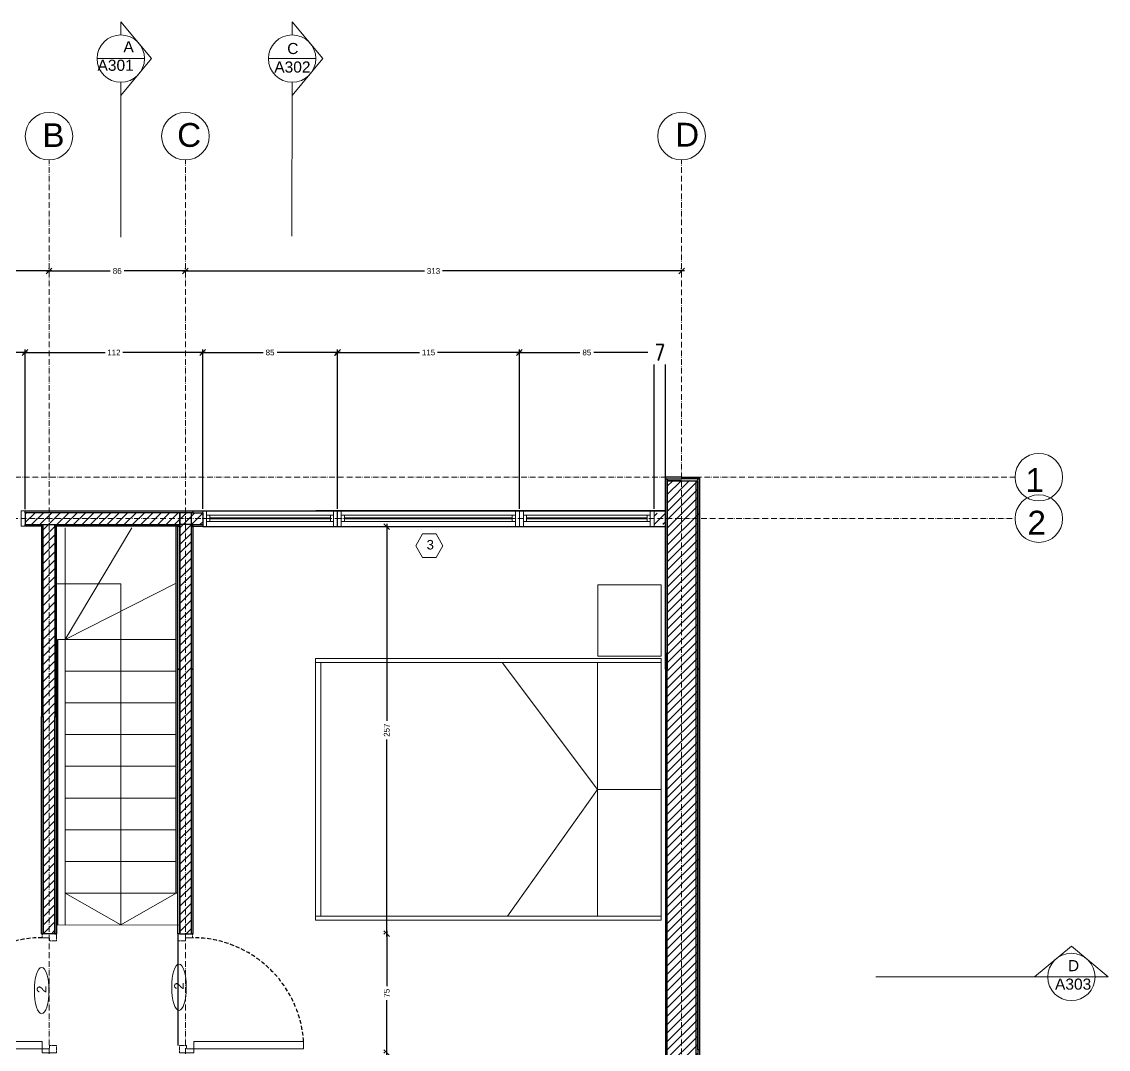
# Model space of a CAD drawing. Header units: centimetres. Extents: x -1332 to 7887, y -608 to 4152.
# Drawn here: x 3848 to 4533, y 71 to 719 of the extents above; entities that cross this region are included whole.
import ezdxf

# ---------------------------------------------------------------- set-up
doc = ezdxf.new("R2010")
doc.units = ezdxf.units.CM
doc.header["$MEASUREMENT"] = 0
for name, pattern in [('ACAD_ISO10W100', [18, 12, -3, 0, -3]), ('CENTER', [2, 1.25, -0.25, 0.25, -0.25]), ('HIDDEN', [0.375, 0.25, -0.125])]:
    doc.linetypes.add(name, pattern=pattern)
doc.layers.get('DEFPOINTS').update_dxf_attribs({"color": 210})
doc.layers.add('ARREDI', color=252, linetype='Continuous', lineweight=18)
doc.layers.add('NUMERAZIONE', color=30, linetype='Continuous', lineweight=5)
for name, color, linetype in [('INFISSI', 130, 'Continuous'), ('quote nuove', 253, 'Continuous'), ('STRUTTURA', 7, 'Continuous')]:
    doc.layers.add(name, color=color, linetype=linetype)
doc.styles.add('ARIAL', font='Arial.ttf')
doc.styles.add('E-ROMANS', font='romans.shx', dxfattribs={"width": 0.8})
doc.styles.get("Standard").update_dxf_attribs({"font": 'Arial.ttf'})
doc.dimstyles.new('Copia di 1', dxfattribs={"dimscale": 0.001, "dimtxt": 10000, "dimasz": 4000, "dimexe": 100, "dimexo": 10000, "dimgap": 0.1, "dimtad": 0, "dimtoh": 1, "dimdec": 0, "dimzin": 0, "dimdsep": 46, "dimtxsty": 'E-ROMANS', "dimblk": 'OBLIQUE', "dimcen": 1.2, "dimclrd": 256, "dimclre": 256, "dimclrt": 256, "dimadec": 0, "dimazin": 0, "dimtfac": 1, "dimtdec": 0, "dimtmove": 1, "dimatfit": 3, "dimldrblk": 'OPEN90', "dimfxl": 1, "dimtfill": 1, "dimtolj": 1, "dimtzin": 0, "dimlwd": 0, "dimarcsym": 0})
doc.dimstyles.new('TICK_36', dxfattribs={"dimtxt": 3.6, "dimasz": 3.6, "dimexe": 1.8, "dimexo": 1.2, "dimgap": 1.8, "dimtad": 0, "dimdec": 0, "dimzin": 0, "dimdsep": 46, "dimtxsty": 'ARIAL', "dimblk": 'OBLIQUE', "dimcen": 1.8, "dimdle": 1.8, "dimclrd": 256, "dimclrt": 256, "dimadec": 0, "dimazin": 0, "dimtfac": 1, "dimtdec": 0, "dimtmove": 1, "dimatfit": 3, "dimldrblk": 'OPEN90', "dimfxl": 1, "dimtfill": 1, "dimtolj": 1, "dimtzin": 0, "dimarcsym": 0})

# ---------------------------------------------------------------- blocks, each defined once
blk = doc.blocks.new('_Oblique')
at = {"color": 0, "linetype": 'ByBlock', "lineweight": -2}
blk.add_line((-0.5, -0.5), (0.5, 0.5), dxfattribs=at)
blk = doc.blocks.new('*D124')
at = {"layer": 'DEFPOINTS', "color": 0, "transparency": 16777216}
for p in [(3634.5, 562.08), (3865.65, 562.08), (3865.65, 562.08)]:
    blk.add_point(p, dxfattribs=at)
at = {"layer": 'quote nuove', "lineweight": -2, "transparency": 16777216}
for p, q in [((3632.7, 562.08), (3744.62, 562.08)), ((3867.45, 562.08), (3755.54, 562.08))]:
    blk.add_line(p, q, dxfattribs=at)
at = {"layer": 'quote nuove', "color": 0, "lineweight": -2, "transparency": 16777216}
for p, q in [((3634.5, 563.28), (3634.5, 563.88)), ((3865.65, 563.28), (3865.65, 563.88))]:
    blk.add_line(p, q, dxfattribs=at)
at = {"layer": 'quote nuove', "lineweight": -2, "transparency": 16777216, "xscale": 3.6, "yscale": 3.6, "zscale": 3.6, "rotation": 180}
blk.add_blockref('_Oblique', (3634.5, 562.08), dxfattribs=at)
at = {"layer": 'quote nuove', "lineweight": -2, "transparency": 16777216, "xscale": 3.6, "yscale": 3.6, "zscale": 3.6}
blk.add_blockref('_Oblique', (3865.65, 562.08), dxfattribs=at)
at = {"layer": 'quote nuove', "lineweight": 0, "transparency": 16777216, "insert": (3750.08, 562.08), "char_height": 3.6, "attachment_point": 5, "style": 'ARIAL', "bg_fill": 3, "box_fill_scale": 1.25, "bg_fill_color": 256, "bg_fill_true_color": 13158600, "bg_fill_transparency": 0}
blk.add_mtext('\\A1;231', dxfattribs=at)
blk = doc.blocks.new('_Open90')
at = {"color": 0, "linetype": 'ByBlock', "lineweight": -2}
for p, q in [((0, 0), (-1, 0)), ((-0.5, 0.5), (0, 0)), ((0, 0), (-0.5, -0.5))]:
    blk.add_line(p, q, dxfattribs=at)
blk = doc.blocks.new('*D125')
at = {"layer": 'DEFPOINTS', "color": 0, "transparency": 16777216}
for p in [(3865.65, 562.08), (3951.65, 562.08), (3951.65, 562.08)]:
    blk.add_point(p, dxfattribs=at)
at = {"layer": 'quote nuove', "lineweight": -2, "transparency": 16777216}
for p, q in [((3863.85, 562.08), (3904.27, 562.08)), ((3953.45, 562.08), (3913.03, 562.08))]:
    blk.add_line(p, q, dxfattribs=at)
at = {"layer": 'quote nuove', "color": 0, "lineweight": -2, "transparency": 16777216}
for p, q in [((3865.65, 563.28), (3865.65, 563.88)), ((3951.65, 563.28), (3951.65, 563.88))]:
    blk.add_line(p, q, dxfattribs=at)
at = {"layer": 'quote nuove', "lineweight": -2, "transparency": 16777216, "xscale": 3.6, "yscale": 3.6, "zscale": 3.6, "rotation": 180}
blk.add_blockref('_Oblique', (3865.65, 562.08), dxfattribs=at)
at = {"layer": 'quote nuove', "lineweight": -2, "transparency": 16777216, "xscale": 3.6, "yscale": 3.6, "zscale": 3.6}
blk.add_blockref('_Oblique', (3951.65, 562.08), dxfattribs=at)
at = {"layer": 'quote nuove', "lineweight": 0, "transparency": 16777216, "insert": (3908.65, 562.08), "char_height": 3.6, "attachment_point": 5, "style": 'ARIAL', "bg_fill": 3, "box_fill_scale": 1.25, "bg_fill_color": 256, "bg_fill_true_color": 13158600, "bg_fill_transparency": 0}
blk.add_mtext('\\A1;86', dxfattribs=at)
blk = doc.blocks.new('*D126')
at = {"layer": 'DEFPOINTS', "color": 0, "transparency": 16777216}
for p in [(3951.65, 562.08), (4264.41, 562.08), (4264.41, 562.08)]:
    blk.add_point(p, dxfattribs=at)
at = {"layer": 'quote nuove', "lineweight": -2, "transparency": 16777216}
for p, q in [((3949.85, 562.08), (4102.26, 562.08)), ((4266.21, 562.08), (4113.81, 562.08))]:
    blk.add_line(p, q, dxfattribs=at)
at = {"layer": 'quote nuove', "color": 0, "lineweight": -2, "transparency": 16777216}
for p, q in [((3951.65, 563.28), (3951.65, 563.88)), ((4264.41, 563.28), (4264.41, 563.88))]:
    blk.add_line(p, q, dxfattribs=at)
at = {"layer": 'quote nuove', "lineweight": -2, "transparency": 16777216, "xscale": 3.6, "yscale": 3.6, "zscale": 3.6, "rotation": 180}
blk.add_blockref('_Oblique', (3951.65, 562.08), dxfattribs=at)
at = {"layer": 'quote nuove', "lineweight": -2, "transparency": 16777216, "xscale": 3.6, "yscale": 3.6, "zscale": 3.6}
blk.add_blockref('_Oblique', (4264.41, 562.08), dxfattribs=at)
at = {"layer": 'quote nuove', "lineweight": 0, "transparency": 16777216, "insert": (4108.03, 562.08), "char_height": 3.6, "attachment_point": 5, "style": 'ARIAL', "bg_fill": 3, "box_fill_scale": 1.25, "bg_fill_color": 256, "bg_fill_true_color": 13158600, "bg_fill_transparency": 0}
blk.add_mtext('\\A1;313', dxfattribs=at)
blk = doc.blocks.new('*D174')
at = {"layer": 'DEFPOINTS', "color": 0, "transparency": 16777216}
for p in [(4074.21, 400.92), (4078.55, 400.92), (4078.55, 144.29)]:
    blk.add_point(p, dxfattribs=at)
at = {"layer": 'quote nuove', "color": 0, "lineweight": -2, "transparency": 16777216}
for p, q in [((4075.41, 400.92), (4080.35, 400.92)), ((4077.35, 144.29), (4076.75, 144.29))]:
    blk.add_line(p, q, dxfattribs=at)
at = {"layer": 'quote nuove', "lineweight": -2, "transparency": 16777216}
for p, q in [((4078.55, 402.72), (4078.55, 278.41)), ((4078.55, 142.49), (4078.55, 266.79))]:
    blk.add_line(p, q, dxfattribs=at)
at = {"layer": 'quote nuove', "lineweight": -2, "transparency": 16777216, "xscale": 3.6, "yscale": 3.6, "zscale": 3.6}
for p, rotation in [((4078.55, 400.92), 90), ((4078.55, 144.29), 270)]:
    blk.add_blockref('_Oblique', p, dxfattribs=dict(at, rotation=rotation))
at = {"layer": 'quote nuove', "lineweight": 0, "transparency": 16777216, "insert": (4078.55, 272.6), "char_height": 3.6, "attachment_point": 5, "rotation": 90, "style": 'ARIAL', "bg_fill": 3, "box_fill_scale": 1.25, "bg_fill_color": 256, "bg_fill_true_color": 13158600, "bg_fill_transparency": 0}
blk.add_mtext('\\A1;257', dxfattribs=at)
blk = doc.blocks.new('*D182')
at = {"layer": 'DEFPOINTS', "color": 0, "transparency": 16777216}
for p in [(3850.6, 510.7), (3765.9, 410.81), (3850.6, 410.82)]:
    blk.add_point(p, dxfattribs=at)
at = {"layer": 'quote nuove', "lineweight": -2, "transparency": 16777216}
for p, q in [((3764.1, 510.7), (3803.86, 510.7)), ((3852.4, 510.7), (3812.65, 510.7))]:
    blk.add_line(p, q, dxfattribs=at)
at = {"layer": 'quote nuove', "color": 0, "lineweight": -2, "transparency": 16777216}
for p, q in [((3765.9, 412.01), (3765.9, 512.5)), ((3850.6, 412.02), (3850.6, 512.5))]:
    blk.add_line(p, q, dxfattribs=at)
at = {"layer": 'quote nuove', "lineweight": -2, "transparency": 16777216, "xscale": 3.6, "yscale": 3.6, "zscale": 3.6, "rotation": 180}
blk.add_blockref('_Oblique', (3765.9, 510.7), dxfattribs=at)
at = {"layer": 'quote nuove', "lineweight": -2, "transparency": 16777216, "xscale": 3.6, "yscale": 3.6, "zscale": 3.6}
blk.add_blockref('_Oblique', (3850.6, 510.7), dxfattribs=at)
at = {"layer": 'quote nuove', "lineweight": 0, "transparency": 16777216, "insert": (3808.25, 510.7), "char_height": 3.6, "attachment_point": 5, "style": 'ARIAL', "bg_fill": 3, "box_fill_scale": 1.25, "bg_fill_color": 256, "bg_fill_true_color": 13158600, "bg_fill_transparency": 0}
blk.add_mtext('\\A1;85', dxfattribs=at)
blk = doc.blocks.new('*D183')
at = {"layer": 'DEFPOINTS', "color": 0, "transparency": 16777216}
for p in [(3962.53, 510.7), (3850.6, 410.82), (3962.53, 410.92)]:
    blk.add_point(p, dxfattribs=at)
at = {"layer": 'quote nuove', "lineweight": -2, "transparency": 16777216}
for p, q in [((3848.8, 510.7), (3900.98, 510.7)), ((3964.33, 510.7), (3912.15, 510.7))]:
    blk.add_line(p, q, dxfattribs=at)
at = {"layer": 'quote nuove', "color": 0, "lineweight": -2, "transparency": 16777216}
for p, q in [((3850.6, 412.02), (3850.6, 512.5)), ((3962.53, 412.12), (3962.53, 512.5))]:
    blk.add_line(p, q, dxfattribs=at)
at = {"layer": 'quote nuove', "lineweight": -2, "transparency": 16777216, "xscale": 3.6, "yscale": 3.6, "zscale": 3.6, "rotation": 180}
blk.add_blockref('_Oblique', (3850.6, 510.7), dxfattribs=at)
at = {"layer": 'quote nuove', "lineweight": -2, "transparency": 16777216, "xscale": 3.6, "yscale": 3.6, "zscale": 3.6}
blk.add_blockref('_Oblique', (3962.53, 510.7), dxfattribs=at)
at = {"layer": 'quote nuove', "lineweight": 0, "transparency": 16777216, "insert": (3906.56, 510.7), "char_height": 3.6, "attachment_point": 5, "style": 'ARIAL', "bg_fill": 3, "box_fill_scale": 1.25, "bg_fill_color": 256, "bg_fill_true_color": 13158600, "bg_fill_transparency": 0}
blk.add_mtext('\\A1;112', dxfattribs=at)
blk = doc.blocks.new('*D184')
at = {"layer": 'DEFPOINTS', "color": 0, "transparency": 16777216}
for p in [(4047.52, 510.7), (3962.53, 410.92), (4047.52, 410.91)]:
    blk.add_point(p, dxfattribs=at)
at = {"layer": 'quote nuove', "lineweight": -2, "transparency": 16777216}
for p, q in [((3960.73, 510.7), (4000.63, 510.7)), ((4049.32, 510.7), (4009.42, 510.7))]:
    blk.add_line(p, q, dxfattribs=at)
at = {"layer": 'quote nuove', "color": 0, "lineweight": -2, "transparency": 16777216}
for p, q in [((3962.53, 412.12), (3962.53, 512.5)), ((4047.52, 412.11), (4047.52, 512.5))]:
    blk.add_line(p, q, dxfattribs=at)
at = {"layer": 'quote nuove', "lineweight": -2, "transparency": 16777216, "xscale": 3.6, "yscale": 3.6, "zscale": 3.6, "rotation": 180}
blk.add_blockref('_Oblique', (3962.53, 510.7), dxfattribs=at)
at = {"layer": 'quote nuove', "lineweight": -2, "transparency": 16777216, "xscale": 3.6, "yscale": 3.6, "zscale": 3.6}
blk.add_blockref('_Oblique', (4047.52, 510.7), dxfattribs=at)
at = {"layer": 'quote nuove', "lineweight": 0, "transparency": 16777216, "insert": (4005.02, 510.7), "char_height": 3.6, "attachment_point": 5, "style": 'ARIAL', "bg_fill": 3, "box_fill_scale": 1.25, "bg_fill_color": 256, "bg_fill_true_color": 13158600, "bg_fill_transparency": 0}
blk.add_mtext('\\A1;85', dxfattribs=at)
blk = doc.blocks.new('*D185')
at = {"layer": 'DEFPOINTS', "color": 0, "transparency": 16777216}
for p in [(4162.21, 510.7), (4047.53, 410.92), (4162.21, 410.92)]:
    blk.add_point(p, dxfattribs=at)
at = {"layer": 'quote nuove', "lineweight": -2, "transparency": 16777216}
for p, q in [((4045.73, 510.7), (4099.25, 510.7)), ((4164.01, 510.7), (4110.49, 510.7))]:
    blk.add_line(p, q, dxfattribs=at)
at = {"layer": 'quote nuove', "color": 0, "lineweight": -2, "transparency": 16777216}
for p, q in [((4047.53, 412.12), (4047.53, 512.5)), ((4162.21, 412.12), (4162.21, 512.5))]:
    blk.add_line(p, q, dxfattribs=at)
at = {"layer": 'quote nuove', "lineweight": -2, "transparency": 16777216, "xscale": 3.6, "yscale": 3.6, "zscale": 3.6, "rotation": 180}
blk.add_blockref('_Oblique', (4047.53, 510.7), dxfattribs=at)
at = {"layer": 'quote nuove', "lineweight": -2, "transparency": 16777216, "xscale": 3.6, "yscale": 3.6, "zscale": 3.6}
blk.add_blockref('_Oblique', (4162.21, 510.7), dxfattribs=at)
at = {"layer": 'quote nuove', "lineweight": 0, "transparency": 16777216, "insert": (4104.87, 510.7), "char_height": 3.6, "attachment_point": 5, "style": 'ARIAL', "bg_fill": 3, "box_fill_scale": 1.25, "bg_fill_color": 256, "bg_fill_true_color": 13158600, "bg_fill_transparency": 0}
blk.add_mtext('\\A1;115', dxfattribs=at)
blk = doc.blocks.new('*D186')
at = {"layer": 'DEFPOINTS', "color": 0, "transparency": 16777216}
for p in [(4247.21, 510.7), (4162.21, 410.92), (4247.21, 410.93)]:
    blk.add_point(p, dxfattribs=at)
at = {"layer": 'quote nuove', "lineweight": -2, "transparency": 16777216}
for p, q in [((4160.41, 510.7), (4200.32, 510.7)), ((4249.01, 510.7), (4209.1, 510.7))]:
    blk.add_line(p, q, dxfattribs=at)
at = {"layer": 'quote nuove', "color": 0, "lineweight": -2, "transparency": 16777216}
for p, q in [((4162.21, 412.12), (4162.21, 512.5)), ((4247.21, 412.13), (4247.21, 512.5))]:
    blk.add_line(p, q, dxfattribs=at)
at = {"layer": 'quote nuove', "lineweight": -2, "transparency": 16777216, "xscale": 3.6, "yscale": 3.6, "zscale": 3.6, "rotation": 180}
blk.add_blockref('_Oblique', (4162.21, 510.7), dxfattribs=at)
at = {"layer": 'quote nuove', "lineweight": -2, "transparency": 16777216, "xscale": 3.6, "yscale": 3.6, "zscale": 3.6}
blk.add_blockref('_Oblique', (4247.21, 510.7), dxfattribs=at)
at = {"layer": 'quote nuove', "lineweight": 0, "transparency": 16777216, "insert": (4204.71, 510.7), "char_height": 3.6, "attachment_point": 5, "style": 'ARIAL', "bg_fill": 3, "box_fill_scale": 1.25, "bg_fill_color": 256, "bg_fill_true_color": 13158600, "bg_fill_transparency": 0}
blk.add_mtext('\\A1;85', dxfattribs=at)
blk = doc.blocks.new('*D187')
at = {"layer": 'DEFPOINTS', "color": 0, "transparency": 16777216}
for p in [(4247.21, 410.93), (4254.2, 410.91)]:
    blk.add_point(p, dxfattribs=at)
at = {"layer": 'quote nuove', "linetype": 'ByBlock', "lineweight": -2, "transparency": 16777216}
for p, q in [((4247.21, 420.93), (4247.21, 510.81)), ((4254.2, 420.91), (4254.2, 510.81))]:
    blk.add_line(p, q, dxfattribs=at)
at = {"layer": 'quote nuove', "lineweight": 0, "transparency": 16777216}
for p, q in [((4247.21, 510.71), (4248.04, 510.71)), ((4254.2, 510.71), (4253.37, 510.71))]:
    blk.add_line(p, q, dxfattribs=at)
at = {"layer": 'quote nuove', "lineweight": 0, "transparency": 16777216, "xscale": 4, "yscale": 4, "zscale": 4, "rotation": 180}
blk.add_blockref('_Oblique', (4247.21, 510.71), dxfattribs=at)
at = {"layer": 'quote nuove', "lineweight": 0, "transparency": 16777216, "xscale": 4, "yscale": 4, "zscale": 4}
blk.add_blockref('_Oblique', (4254.2, 510.71), dxfattribs=at)
at = {"layer": 'quote nuove', "lineweight": 0, "transparency": 16777216, "insert": (4250.71, 510.71), "char_height": 10, "attachment_point": 5, "style": 'E-ROMANS', "bg_fill": 3, "box_fill_scale": 1.25, "bg_fill_color": 256, "bg_fill_true_color": 13158600, "bg_fill_transparency": 0}
blk.add_mtext('\\A1;7', dxfattribs=at)
at = {"layer": 'DEFPOINTS', "color": 0, "transparency": 16777216}
blk.add_point((4247.21, 510.71), dxfattribs=at)
blk = doc.blocks.new('*D139')
at = {"layer": 'DEFPOINTS', "color": 0, "transparency": 16777216}
for p in [(4078.55, 144.29), (4078.55, 144.29), (4078.55, 69.29)]:
    blk.add_point(p, dxfattribs=at)
at = {"layer": 'quote nuove', "color": 0, "lineweight": -2, "transparency": 16777216}
for p, q in [((4077.35, 144.29), (4076.75, 144.29)), ((4077.35, 69.29), (4076.75, 69.29))]:
    blk.add_line(p, q, dxfattribs=at)
at = {"layer": 'quote nuove', "lineweight": -2, "transparency": 16777216}
for p, q in [((4078.55, 146.09), (4078.55, 111.17)), ((4078.55, 67.49), (4078.55, 102.41))]:
    blk.add_line(p, q, dxfattribs=at)
at = {"layer": 'quote nuove', "lineweight": -2, "transparency": 16777216, "xscale": 3.6, "yscale": 3.6, "zscale": 3.6}
for p, rotation in [((4078.55, 144.29), 90), ((4078.55, 69.29), 270)]:
    blk.add_blockref('_Oblique', p, dxfattribs=dict(at, rotation=rotation))
at = {"layer": 'quote nuove', "lineweight": 0, "transparency": 16777216, "insert": (4078.55, 106.79), "char_height": 3.6, "attachment_point": 5, "rotation": 90, "style": 'ARIAL', "bg_fill": 3, "box_fill_scale": 1.25, "bg_fill_color": 256, "bg_fill_true_color": 13158600, "bg_fill_transparency": 0}
blk.add_mtext('\\A1;75', dxfattribs=at)

msp = doc.modelspace()

# ---------------------------------------------------------------- hatches: boundary and pattern name
at = {"layer": 'STRUTTURA'}
h = msp.add_hatch(dxfattribs=at)
h.set_pattern_fill('ANSI31', color=0, scale=30)
h.paths.add_polyline_path([(4274.56, 429.95), (4255.4, 429.82), (4255.4, -317.79), (4274.61, -317.79)])
h = msp.add_hatch(dxfattribs=at)
h.set_pattern_fill('ANSI31', color=256, scale=30)
h.paths.add_polyline_path([(4247.21, 409.45), (4247.21, 402.43), (4254.2, 402.43), (4254.2, 409.45)])
h.paths.add_polyline_path([(3955.4, 409.71), (3948.15, 409.71), (3948.15, 402.21), (3948.15, 144.29), (3955.4, 144.29), (3955.4, 311.01), (3955.4, 311.01)])
h.paths.add_polyline_path([(3948.15, 409.71), (3850.6, 409.71), (3850.6, 402.21), (3948.15, 402.21)])
h.paths.add_polyline_path([(3765.9, 409.71), (3645.9, 409.71), (3645.9, 408.71), (3645.9, 402.21), (3765.9, 402.21)])
h.paths.add_polyline_path([(3869.4, 402.21), (3861.9, 402.21), (3861.9, 281.21), (3861.9, 144.29), (3869.4, 144.29)])
h.paths.add_polyline_path([(3963.17, -282.17), (3957.5, -282.26), (3957.5, -289.9), (3963.17, -289.9)])
h.paths.add_polyline_path([(3957.45, -282.26), (3955.35, -282.26), (3955.4, -289.86), (3957.5, -289.86)])
h.paths.add_polyline_path([(4254.2, -282.08), (4247.85, -282.08), (4247.85, -290.08), (4254.2, -290.08)])
h = msp.add_hatch(dxfattribs=at)
h.set_pattern_fill('ANSI31', color=256, scale=30)
h.paths.add_polyline_path([(3962.53, 409.71), (3955.4, 409.71), (3955.4, 402.21), (3956.4, 402.21), (3962.53, 402.21)])

# ---------------------------------------------------------------- linework, layer by layer
msp.add_line((3946.9, 144.29), (3946.9, 73.79))
at = {"layer": 'ARREDI'}
for p, q in [((3910.9, 364.81), (3870.4, 364.81)), ((4211.55, 319.28), (4211.55, 359.28)), ((4251.55, 359.28), (4251.55, 319.28)), ((3875.9, 329.81), (3875.9, 269.81)), ((4033.63, 317.8), (4033.63, 315.3)), ((4033.63, 315.3), (4033.63, 316.55)), ((4033.63, 235.3), (4033.63, 315.3)), ((4233.63, 315.3), (4033.63, 315.3)), ((4211.46, 235.3), (4151.31, 315.3)), ((4211.46, 235.3), (4211.4, 315.3)), ((4251.55, 319.28), (4211.55, 319.28)), ((3875.9, 269.81), (3875.9, 149.81)), ((4033.63, 235.3), (4033.63, 155.3)), ((4211.46, 235.3), (4154.74, 155.3)), ((4211.46, 235.3), (4211.41, 155.3)), ((4211.46, 235.3), (4251.63, 235.3)), ((4233.63, 155.3), (4033.63, 155.3)), ((3870.9, 149.81), (3947.9, 149.69))]:
    msp.add_line(p, q, dxfattribs=at)
at = {"layer": 'ARREDI', "lineweight": 0}
for p, q in [((4211.55, 319.28), (4211.55, 364.28)), ((4211.55, 364.28), (4251.55, 364.28)), ((4251.55, 364.28), (4251.55, 359.28)), ((4033.63, 317.8), (4251.63, 317.8)), ((4037.11, 315.3), (4037.11, 155.3)), ((4251.63, 315.3), (4233.63, 315.3)), ((4251.63, 317.8), (4251.63, 315.3)), ((4251.63, 155.3), (4251.63, 315.3)), ((4033.63, 155.3), (4033.63, 152.8)), ((4033.63, 152.8), (4251.63, 152.8)), ((4233.63, 155.3), (4251.63, 155.3)), ((4251.63, 152.8), (4251.63, 155.3))]:
    msp.add_line(p, q, dxfattribs=at)
at = {"layer": 'ARREDI'}
for points in [[(3875.9, 329.81), (3875.9, 400.21)], [(3875.9, 329.81), (3917.84, 400.21)], [(3875.9, 329.81), (3945.9, 365.33)], [(3910.9, 149.81), (3910.9, 364.81)], [(3875.9, 329.81), (3870.9, 329.81)], [(3875.9, 329.81), (3945.9, 329.81)], [(3875.9, 309.81), (3945.9, 309.81)], [(3875.9, 289.81), (3945.9, 289.81)], [(3875.9, 269.81), (3945.9, 269.81)], [(3875.9, 249.81), (3945.9, 249.81)], [(3875.9, 229.81), (3945.9, 229.81)], [(3875.9, 209.81), (3945.9, 209.81)], [(3875.9, 189.81), (3945.9, 189.81)], [(3875.9, 169.81), (3945.9, 169.81)], [(3945.9, 169.81), (3910.9, 149.81), (3875.9, 169.81)]]:
    msp.add_lwpolyline(points, dxfattribs=at)
at = {"layer": 'INFISSI', "linetype": 'ByBlock'}
for p, q in [((3956.4, 410.91), (4254.2, 410.91)), ((3962.53, 400.92), (4254.2, 400.91))]:
    msp.add_line(p, q, dxfattribs=at)
at = {"layer": 'INFISSI', "color": 4, "linetype": 'ByBlock', "lineweight": 0}
for p, q in [((3962.53, 410.92), (4047.53, 410.92)), ((4049.88, 410.91), (4162.21, 410.92)), ((4063.35, 410.91), (4148.35, 410.91)), ((4162.21, 410.92), (4247.21, 410.92)), ((3962.53, 400.92), (4047.53, 400.92)), ((4049.88, 400.91), (4162.21, 400.92)), ((4063.35, 400.91), (4148.35, 400.91)), ((4162.21, 400.92), (4247.21, 400.92))]:
    msp.add_line(p, q, dxfattribs=at)
at = {"layer": 'INFISSI', "color": 4, "lineweight": 0}
for p, q in [((3965.03, 406.17), (3965.03, 404.17)), ((3967.03, 404.17), (3965.03, 404.17)), ((3965.03, 404.17), (3967.6, 404.17)), ((3967.03, 405.92), (3967.03, 406.42)), ((3967.03, 406.42), (4043.03, 406.42)), ((4043.03, 405.92), (3967.03, 405.92)), ((4043.03, 404.17), (3967.03, 404.17)), ((4043.03, 406.42), (4041.84, 406.42)), ((4041.84, 405.92), (4043.03, 405.92)), ((4043.03, 406.17), (4043.03, 406.42)), ((4043.03, 404.17), (4045.03, 404.17)), ((4049.88, 406.17), (4049.88, 404.17)), ((4049.88, 404.17), (4052.33, 404.17)), ((4051.88, 404.17), (4049.88, 404.17)), ((4051.88, 405.92), (4051.88, 406.42)), ((4051.88, 406.42), (4157.71, 406.42)), ((4127.88, 406.42), (4126.69, 406.42)), ((4126.69, 405.92), (4127.88, 405.92)), ((4157.71, 404.17), (4159.71, 404.17)), ((4164.71, 406.17), (4164.71, 404.17)), ((4166.71, 404.17), (4164.71, 404.17)), ((4164.71, 404.17), (4167.19, 404.17)), ((4166.71, 405.92), (4166.71, 406.42)), ((4166.71, 406.42), (4242.71, 406.42)), ((4242.71, 405.92), (4166.71, 405.92)), ((4242.71, 404.17), (4166.71, 404.17)), ((4242.71, 406.42), (4241.53, 406.42)), ((4241.53, 405.92), (4242.71, 405.92)), ((4242.71, 406.17), (4242.71, 406.42)), ((4242.71, 404.17), (4244.71, 404.17))]:
    msp.add_line(p, q, dxfattribs=at)
msp.add_lwpolyline([(3850.6, 410.81), (3848.1, 410.81), (3848.1, 401.21), (3850.6, 401.21)], close=True, dxfattribs=at)
at = {"layer": 'INFISSI', "color": 4, "linetype": 'ByBlock', "lineweight": 0}
for points in [[(3962.53, 410.92), (3965.03, 410.92), (3965.03, 400.92), (3962.53, 400.92)], [(4045.02, 410.92), (4047.52, 410.92), (4047.53, 400.92), (4045.03, 400.92)], [(4047.38, 410.92), (4049.88, 410.92), (4049.88, 400.92), (4047.38, 400.92)], [(4159.71, 410.92), (4162.21, 410.92), (4162.21, 400.92), (4159.71, 400.92)], [(4162.21, 410.92), (4164.71, 410.92), (4164.71, 400.92), (4162.21, 400.92)], [(4244.71, 410.92), (4247.21, 410.92), (4247.21, 400.92), (4244.71, 400.92)]]:
    msp.add_lwpolyline(points, close=True, dxfattribs=at)
at = {"layer": 'INFISSI', "linetype": 'ByBlock'}
msp.add_lwpolyline([(4038.41, 400.91), (4254.2, 400.91), (4254.2, 410.91), (4033.9, 410.91)], dxfattribs=at)
at = {"layer": 'INFISSI', "color": 4, "linetype": 'CENTER', "lineweight": 0}
for points in [[(3861.4, 141.79), (3861.4, 144.29), (3870.4, 144.29), (3870.4, 139.79), (3865.9, 139.79), (3865.9, 141.79), (3861.4, 141.79)], [(3956.15, 141.79), (3956.15, 144.29), (3947.15, 144.29), (3947.15, 139.79), (3951.65, 139.79), (3951.65, 141.79), (3956.15, 141.79)], [(3861.4, 71.79), (3861.4, 69.29), (3870.4, 69.29), (3870.4, 73.79), (3865.9, 73.79), (3865.9, 71.79), (3861.4, 71.79)], [(3956.9, 71.79), (3956.9, 69.29), (3947.9, 69.29), (3947.9, 73.79), (3952.4, 73.79), (3952.4, 71.79), (3956.9, 71.79)]]:
    msp.add_lwpolyline(points, dxfattribs=at)
at = {"layer": 'INFISSI', "color": 4, "linetype": 'Continuous', "lineweight": 0}
for points in [[(3791.4, 76.29), (3861.4, 76.29), (3861.4, 71.79), (3791.4, 71.79), (3791.4, 76.29)], [(4026.15, 76.29), (3956.9, 76.29), (3956.9, 71.79), (4026.15, 71.79), (4026.15, 76.29)]]:
    msp.add_lwpolyline(points, dxfattribs=at)
at = {"layer": 'INFISSI', "color": 4, "linetype": 'HIDDEN', "lineweight": -2, "ltscale": 10}
for centre, start, end in [((3861.51, 71.52), 90.08643, 176.10934), ((3956.05, 71.52), 3.89066, 89.91357)]:
    msp.add_arc(centre, 70.27, start, end, dxfattribs=at)
at = {"layer": 'NUMERAZIONE', "lineweight": 0}
for p, q in [((3930.29, 695.98), (3910.9, 719.22)), ((3910.9, 719.22), (3910.9, 710.94)), ((4038.3, 695.98), (4018.91, 719.22)), ((4018.91, 719.22), (4018.91, 710.94)), ((3925.85, 695.98), (3895.95, 695.98)), ((3930.29, 695.98), (3910.9, 672.74)), ((4033.86, 695.98), (4003.96, 695.98)), ((4038.3, 695.98), (4018.91, 672.74)), ((3910.9, 681.03), (3910.9, 672.74)), ((4018.91, 681.03), (4018.82, 583.98)), ((3910.9, 672.74), (3910.9, 583.47)), ((4510.16, 136.43), (4486.92, 117.04)), ((4510.16, 136.43), (4533.4, 117.04)), ((4486.92, 117.04), (4386.92, 117.04)), ((4486.92, 117.04), (4533.4, 117.04))]:
    msp.add_line(p, q, dxfattribs=at)
at = {"layer": 'NUMERAZIONE'}
msp.add_lwpolyline([(4113.97, 388.87), (4109.69, 396.28), (4101.14, 396.28), (4096.87, 388.87), (4101.14, 381.47), (4109.69, 381.47)], close=True, dxfattribs=at)
at = {"layer": 'NUMERAZIONE', "lineweight": 0}
for centre in [(3910.9, 695.98), (4018.91, 695.98), (4510.16, 117.04)]:
    msp.add_circle(centre, 14.95, dxfattribs=at)
at = {"layer": 'NUMERAZIONE'}
for centre in [(3947.6, 110.54), (3861, 108.41)]:
    msp.add_ellipse(centre, major_axis=(0, 14.61), ratio=0.314087, dxfattribs=at)
at = {"layer": 'quote nuove', "color": 253, "linetype": 'ACAD_ISO10W100', "lineweight": 0, "ltscale": 0.3}
for p, q in [((3865.65, -520.04), (3865.65, 632.12)), ((3951.65, -520.04), (3951.65, 632.12)), ((4264.42, -520.09), (4264.41, 632.12)), ((3624.3, 432.12), (4474.61, 432.12)), ((3424.3, 405.96), (4474.61, 405.96))]:
    msp.add_line(p, q, dxfattribs=at)
at = {"layer": 'quote nuove', "color": 253, "lineweight": 0}
for centre in [(3865.65, 647.08), (3951.65, 647.08), (4264.41, 647.12), (4489.61, 432.12), (4489.61, 405.96)]:
    msp.add_circle(centre, 15, dxfattribs=at)
at = {"layer": 'STRUTTURA', "linetype": 'ByBlock', "lineweight": -2}
for p, q in [((4247.21, 410.91), (4254.2, 410.91)), ((4247.21, 400.92), (4254.2, 400.91))]:
    msp.add_line(p, q, dxfattribs=at)
at = {"layer": 'STRUTTURA'}
for p, q in [((3861.9, 401.21), (3861.9, 402.21)), ((3869.4, 401.21), (3869.4, 402.21)), ((3956.4, 402.21), (3947.9, 402.21)), ((3956.4, 402.21), (3962.53, 402.21)), ((3956.4, 400.92), (3956.4, 402.21)), ((3962.53, 400.92), (3956.4, 400.92)), ((3956.4, 400.92), (3956.4, 400.92)), ((4275.81, 400.21), (4275.81, 310.21)), ((3870.9, 329.81), (3870.9, 269.81)), ((4275.81, 265.21), (4275.81, 65.21)), ((3860.9, 144.29), (3861.9, 144.29)), ((3869.4, 144.29), (3861.9, 144.29)), ((3869.4, 144.29), (3870.4, 144.29)), ((3948.15, 144.29), (3947.15, 144.29)), ((3948.15, 144.29), (3955.65, 144.29)), ((3956.65, 144.29), (3955.65, 144.29))]:
    msp.add_line(p, q, dxfattribs=at)
for points in [[(4264.41, 432.11), (4254.2, 432.11), (4254.2, 431.01), (4264.41, 431.01)], [(4264.41, 432.11), (4275.81, 432.11), (4275.81, 431.01), (4264.41, 431.01)], [(4264.41, 429.81), (4255.4, 429.81), (4255.4, 431.01), (4264.41, 431.01)], [(4264.41, 429.81), (4274.61, 429.81), (4274.61, 431.01), (4264.41, 431.01)], [(3861.9, 401.21), (3850.6, 401.21), (3850.6, 402.21), (3861.9, 402.21)], [(3869.4, 402.21), (3947.9, 402.21), (3947.9, 401.21), (3869.4, 401.21)], [(3946.9, 169.81), (3945.9, 169.81), (3945.9, 401.21)], [(3870.9, 269.81), (3870.9, 149.81), (3870.9, 149.81)], [(4255.4, 4.01), (4255.4, 193.51), (4254.2, 193.51), (4254.2, 4.01)]]:
    msp.add_lwpolyline(points, dxfattribs=at)
for points in [[(4254.2, 311.01), (4254.2, 431.01), (4255.4, 431.01), (4255.4, 311.01)], [(4255.4, 429.82), (4273.41, 429.82), (4273.41, -317.79), (4255.4, -317.79)], [(4274.61, -317.79), (4255.4, -317.79), (4255.4, 429.81), (4274.61, 429.81)], [(4274.61, 408.71), (4274.61, 431.01), (4275.81, 431.01), (4275.81, 408.71)], [(3956.4, 410.81), (3956.4, 409.71), (3850.6, 409.71), (3850.6, 410.81)], [(3948.15, 409.71), (3850.6, 409.71), (3850.6, 402.21), (3948.15, 402.21)], [(3948.15, 144.29), (3955.4, 144.29), (3955.4, 409.71), (3948.15, 409.71)], [(3955.4, 409.71), (3962.53, 409.71), (3962.53, 400.92), (3955.4, 400.92)], [(4274.61, 311.01), (4274.61, 408.71), (4275.81, 408.71), (4275.81, 311.01)], [(3860.9, 281.21), (3861.9, 281.21), (3861.9, 401.21), (3860.9, 401.21)], [(3861.9, 402.21), (3869.4, 402.21), (3869.4, 144.29), (3861.9, 144.29)], [(3869.4, 281.21), (3870.4, 281.21), (3870.4, 401.21), (3869.4, 401.21)], [(3947.9, 401.21), (3947.9, 311.01), (3946.9, 311.01), (3946.9, 401.21)], [(3956.4, 400.92), (3956.4, 311.01), (3955.4, 311.01), (3955.4, 400.92)], [(4255.4, 200.91), (4255.4, 320.91), (4254.2, 320.91), (4254.2, 200.91)], [(3947.9, 311.01), (3947.9, 144.29), (3946.9, 144.29), (3946.9, 311.01)], [(3956.4, 311.01), (3956.4, 144.29), (3955.4, 144.29), (3955.4, 311.01)], [(4255.4, 191.01), (4255.4, 311.01), (4254.2, 311.01), (4254.2, 191.01)], [(4274.61, 191.01), (4274.61, 311.01), (4275.81, 311.01), (4275.81, 191.01)], [(3860.9, 281.21), (3861.9, 281.21), (3861.9, 144.29), (3860.9, 144.29)], [(3869.4, 281.21), (3870.4, 281.21), (3870.4, 144.29), (3869.4, 144.29)], [(4274.61, 71.01), (4274.61, 191.01), (4275.81, 191.01), (4275.81, 71.01)]]:
    msp.add_lwpolyline(points, close=True, dxfattribs=at)

# ---------------------------------------------------------------- texts
at = {"layer": 'NUMERAZIONE', "lineweight": 0, "char_height": 7}
for s, insert, attachment_point in [('   A      \\PA301', (3919.08, 706.95), 3), ('\\pi-7,l7;   C\\PA302', (4007.67, 705.84), 1), ('   D\\PA303', (4499.83, 127.67), 1)]:
    msp.add_mtext_dynamic_manual_height_columns(s, width=18.8196, gutter_width=12.5, heights=[0], dxfattribs=dict(at, insert=insert, attachment_point=attachment_point))
at = {"layer": 'NUMERAZIONE', "ltscale": 0.1, "insert": (4103.64, 392.52), "char_height": 6, "attachment_point": 1}
msp.add_mtext_dynamic_manual_height_columns('3', width=0.5819, gutter_width=12.5, heights=[0], dxfattribs=at)
at = {"layer": 'NUMERAZIONE', "ltscale": 0.1, "char_height": 6, "attachment_point": 1, "rotation": 90}
for insert in [(3857.98, 106.91), (3944.58, 109.04)]:
    msp.add_mtext_dynamic_manual_height_columns('2', width=0.5819, gutter_width=12.5, heights=[0], dxfattribs=dict(at, insert=insert))
at = {"layer": 'quote nuove', "color": 253, "lineweight": 0, "char_height": 15, "attachment_point": 1}
for s, insert in [('B', (3861.46, 655.22)), ('C', (3946.43, 655.34)), ('D', (4260.37, 655.51)), ('1', (4481.23, 437.81)), ('2', (4482.47, 410.93))]:
    msp.add_mtext_dynamic_manual_height_columns(s, width=15.1923, gutter_width=12.5, heights=[0], dxfattribs=dict(at, insert=insert))

# ---------------------------------------------------------------- next in the draw order: dimensions: what is measured, and where the dimension line sits
at = {"layer": 'quote nuove', "color": 253, "lineweight": 0}
for base, p1, p2, picture, middle in [((3865.65, 562.08), (3634.5, 562.08), (3865.65, 562.08), '*D124', (3750.08, 562.08)), ((3850.6, 510.7), (3765.9, 410.81), (3850.6, 410.82), '*D182', (3808.25, 510.7))]:
    dim = msp.add_linear_dim(base=base, p1=p1, p2=p2, dimstyle='TICK_36', dxfattribs=at)
    dim.commit()
    dim.dimension.update_dxf_attribs({"geometry": picture, "text_midpoint": middle})
dim = msp.add_linear_dim(base=(4078.55, 400.92), p1=(4078.55, 144.29), p2=(4074.21, 400.92), angle=90, dimstyle='TICK_36', dxfattribs=at)
dim.commit()
dim.dimension.update_dxf_attribs({"geometry": '*D174', "text_midpoint": (4078.55, 272.6)})

# ---------------------------------------------------------------- next in the draw order: linework, layer by layer
at = {"layer": 'INFISSI', "color": 4, "lineweight": 0}
for p, q in [((4157.71, 405.92), (4051.88, 405.92)), ((4157.71, 404.17), (4051.88, 404.17))]:
    msp.add_line(p, q, dxfattribs=at)

# ---------------------------------------------------------------- next in the draw order: dimensions: what is measured, and where the dimension line sits
at = {"layer": 'quote nuove', "color": 253, "lineweight": 0}
for base, p1, p2, picture, middle in [((3951.65, 562.08), (3865.65, 562.08), (3951.65, 562.08), '*D125', (3908.65, 562.08)), ((3962.53, 510.7), (3850.6, 410.82), (3962.53, 410.92), '*D183', (3906.56, 510.7))]:
    dim = msp.add_linear_dim(base=base, p1=p1, p2=p2, dimstyle='TICK_36', dxfattribs=at)
    dim.commit()
    dim.dimension.update_dxf_attribs({"geometry": picture, "text_midpoint": middle})
dim = msp.add_linear_dim(base=(4078.55, 144.29), p1=(4078.55, 69.29), p2=(4078.55, 144.29), angle=90, dimstyle='TICK_36', dxfattribs=at)
dim.commit()
dim.dimension.update_dxf_attribs({"geometry": '*D139', "text_midpoint": (4078.55, 106.79)})

# ---------------------------------------------------------------- next in the draw order: dimensions: what is measured, and where the dimension line sits
for base, p1, p2, picture, middle in [((4264.41, 562.08), (3951.65, 562.08), (4264.41, 562.08), '*D126', (4108.03, 562.08)), ((4047.52, 510.7), (3962.53, 410.92), (4047.52, 410.91), '*D184', (4005.02, 510.7))]:
    dim = msp.add_linear_dim(base=base, p1=p1, p2=p2, dimstyle='TICK_36', dxfattribs=at)
    dim.commit()
    dim.dimension.update_dxf_attribs({"geometry": picture, "text_midpoint": middle})

# ---------------------------------------------------------------- next in the draw order: linework, layer by layer
at = {"layer": 'INFISSI', "color": 4, "lineweight": 0}
for p, q in [((3965.03, 408.17), (3967.03, 408.17)), ((3967.03, 408.17), (3967.03, 404.17))]:
    msp.add_line(p, q, dxfattribs=at)

# ---------------------------------------------------------------- next in the draw order: dimensions: what is measured, and where the dimension line sits
at = {"layer": 'quote nuove', "color": 253, "lineweight": 0}
dim = msp.add_linear_dim(base=(4162.21, 510.7), p1=(4047.53, 410.92), p2=(4162.21, 410.92), dimstyle='TICK_36', dxfattribs=at)
dim.commit()
dim.dimension.update_dxf_attribs({"geometry": '*D185', "text_midpoint": (4104.87, 510.7)})

# ---------------------------------------------------------------- next in the draw order: linework, layer by layer
at = {"layer": 'INFISSI', "color": 4, "lineweight": 0}
for p, q in [((3967.03, 408.17), (4043.03, 408.17)), ((4045.03, 408.17), (4043.03, 408.17)), ((4043.03, 408.17), (4043.03, 404.17)), ((4043.03, 408.17), (4043.03, 404.17)), ((4045.03, 406.17), (4045.03, 408.17)), ((4049.88, 408.17), (4051.88, 408.17)), ((4051.88, 408.17), (4051.88, 404.17))]:
    msp.add_line(p, q, dxfattribs=at)

# ---------------------------------------------------------------- next in the draw order: dimensions: what is measured, and where the dimension line sits
at = {"layer": 'quote nuove', "color": 253, "lineweight": 0}
dim = msp.add_linear_dim(base=(4247.21, 510.7), p1=(4162.21, 410.92), p2=(4247.21, 410.93), dimstyle='TICK_36', dxfattribs=at)
dim.commit()
dim.dimension.update_dxf_attribs({"geometry": '*D186', "text_midpoint": (4204.71, 510.7)})

# ---------------------------------------------------------------- next in the draw order: linework, layer by layer
at = {"layer": 'INFISSI', "color": 4, "lineweight": 0}
for p, q in [((4051.88, 408.17), (4157.71, 408.17)), ((4159.71, 408.17), (4157.71, 408.17)), ((4157.71, 408.17), (4157.71, 404.17)), ((4159.71, 406.17), (4159.71, 408.17)), ((4164.71, 408.17), (4166.71, 408.17)), ((4166.71, 408.17), (4166.71, 404.17))]:
    msp.add_line(p, q, dxfattribs=at)

# ---------------------------------------------------------------- next in the draw order: dimensions: what is measured, and where the dimension line sits
at = {"layer": 'quote nuove', "color": 253, "lineweight": 0}
dim = msp.add_linear_dim(base=(4247.21, 510.71), p1=(4254.2, 410.91), p2=(4247.21, 410.93), dimstyle='Copia di 1', dxfattribs=at)
dim.commit()
dim.dimension.update_dxf_attribs({"geometry": '*D187', "text_midpoint": (4250.71, 510.71)})

# ---------------------------------------------------------------- next in the draw order: linework, layer by layer
at = {"layer": 'INFISSI', "color": 4, "lineweight": 0}
for p, q in [((4166.71, 408.17), (4242.71, 408.17)), ((4244.71, 408.17), (4242.71, 408.17)), ((4242.71, 408.17), (4242.71, 404.17)), ((4242.71, 408.17), (4242.71, 404.17)), ((4244.71, 406.17), (4244.71, 408.17))]:
    msp.add_line(p, q, dxfattribs=at)

doc.saveas('drawing.dxf')
